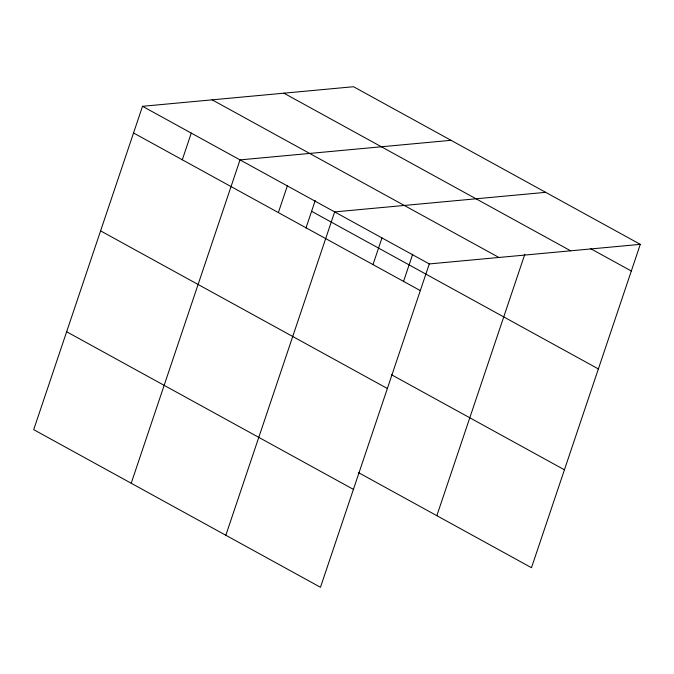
<?xml version="1.0" encoding="UTF-8"?>
<svg xmlns="http://www.w3.org/2000/svg" width="674" height="674" viewBox="0 0 674 674"><rect width="100%" height="100%" fill="white"/><g stroke="black" fill="none" stroke-linecap="round" stroke-linejoin="round"><path stroke-width="1.01" d="M640.3 244.35L353.53 86.719L142.517 106.298L33.7 429.65L320.47 587.281L429.287 263.93L640.3 244.35L531.483 567.702L358.593 472.668M182.292 159.772L191.273 133.098M131.203 483.25L240.02 159.898L451.032 140.31M278.362 212.58L287.335 185.906M305.945 228.107L315.23 200.523M225.832 535.266L334.658 211.914L545.662 192.334M372.992 264.604L381.973 237.922M403.448 281.698L412.732 254.123M436.845 515.677L524.827 254.25M590.373 248.521L631.319 271.024M283.897 93.18L570.667 250.812M212.15 99.836L498.92 257.468M142.517 106.298L429.287 263.93M311.607 211.299L598.377 368.931M133.545 132.98L420.315 290.612M391.535 374.761L564.424 469.795M100.595 230.879L387.365 388.51M66.65 331.751L353.42 489.383"/></g></svg>
